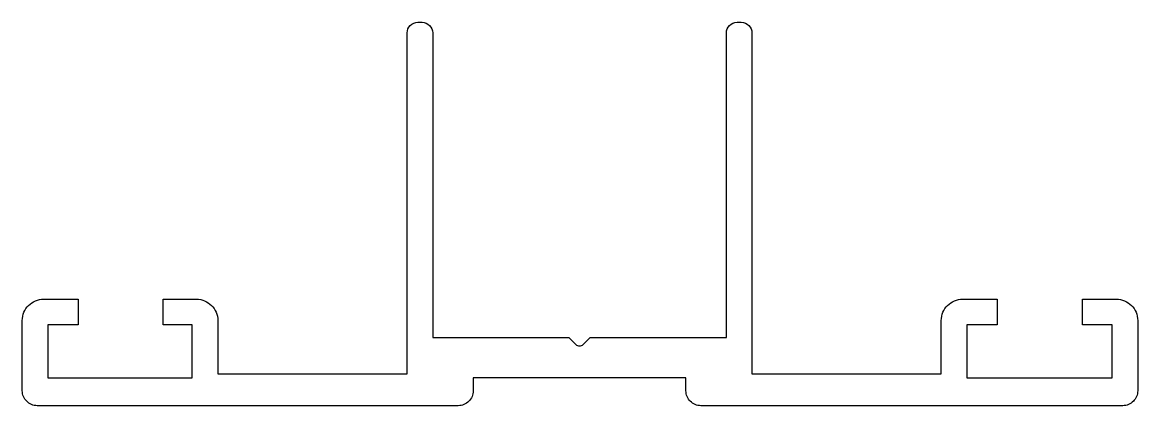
# Model space of a CAD drawing. Extents: x 144 to 196.4, y 221.7 to 239.7.
import ezdxf

# ---------------------------------------------------------------- set-up
doc = ezdxf.new("R2010")
doc.units = 0
doc.layers.get('0').update_dxf_attribs({"linetype": 'CONTINUOUS'})

msp = doc.modelspace()

# ---------------------------------------------------------------- linework, layer by layer
msp.add_lwpolyline([(146.592, 226.708), (146.592, 225.508), (145.175, 225.508), (145.175, 223.008), (151.96, 223.008), (151.96, 225.508), (150.592, 225.508), (150.592, 226.708), (152.16, 226.708, -0.414214), (153.16, 225.708), (153.16, 223.208), (162.06, 223.208), (162.06, 239.208, -0.414214), (162.56, 239.708), (162.76, 239.708, -0.414214), (163.26, 239.208), (163.26, 224.908), (169.66, 224.908), (169.983, 224.584, 0.414214), (170.337, 224.584), (170.66, 224.908), (177.06, 224.908), (177.06, 239.208, -0.414214), (177.56, 239.708), (177.76, 239.708, -0.414214), (178.26, 239.208), (178.26, 223.208), (187.16, 223.208), (187.16, 225.708, -0.414214), (188.16, 226.708), (189.788, 226.708), (189.788, 225.508), (188.36, 225.508), (188.36, 223.008), (195.188, 223.008), (195.188, 225.508), (193.788, 225.508), (193.788, 226.708), (195.388, 226.708, -0.414214), (196.388, 225.708), (196.388, 222.408, -0.414214), (195.688, 221.708), (175.86, 221.708, -0.414214), (175.16, 222.408), (175.16, 223.008), (165.16, 223.008), (165.16, 222.408, -0.414214), (164.46, 221.708), (144.675, 221.708, -0.414214), (143.975, 222.408), (143.975, 225.708, -0.414214), (144.975, 226.708)], format="xyb", close=True)

doc.saveas('drawing.dxf')
